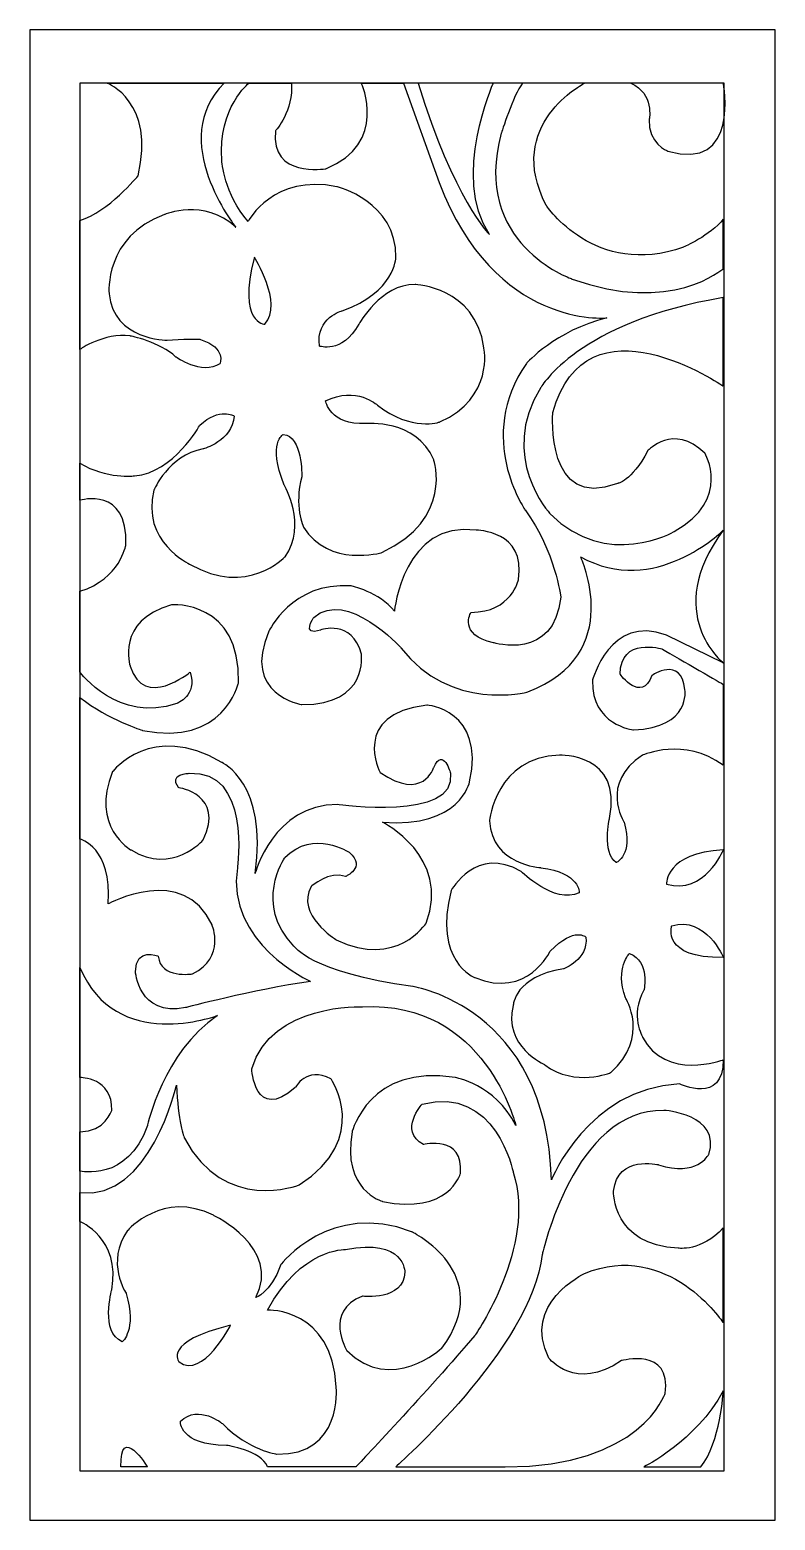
# Model space of a CAD drawing. Header units: centimetres. Extents: x 1.9 to 15.7, y -3.8 to 9.5.
# Drawn here: x 9.03 to 15.67, y -3.78 to 9.5 of the extents above; entities that cross this region are included whole.
import ezdxf

# ---------------------------------------------------------------- set-up
doc = ezdxf.new("R2010")
doc.units = ezdxf.units.CM
doc.header["$MEASUREMENT"] = 0
doc.layers.add('layer 1', color=7, linetype='Continuous')

msp = doc.modelspace()

# ---------------------------------------------------------------- linework, layer by layer
at = {"layer": 'layer 1', "color": 250}
msp.add_open_spline([(9.03251, 9.5), (9.03251, 9.5), (15.67215, 9.5), (15.67215, 9.5), (15.67215, 9.5), (15.67215, 9.5), (15.67215, -3.77927), (15.67215, -3.77927), (15.67215, -3.77927), (15.67215, -3.77927), (9.03251, -3.77927), (9.03251, -3.77927), (9.03251, -3.77927), (9.03251, -3.77927), (9.03251, 9.5), (9.03251, 9.5)], degree=3, knots=[0, 0, 0, 0, 0.2, 0.2, 0.2, 0.2, 0.4, 0.4, 0.4, 0.4, 0.6, 0.6, 0.6, 0.6, 1, 1, 1, 1], dxfattribs=at)
at = {"layer": 'layer 1', "color": 7}
for points, knots in [([(9.72269, 9.0245), (9.72269, 9.0245), (10.15378, 8.85932), (9.99702, 8.19861), (9.99702, 8.19861), (9.99702, 8.19861), (9.72954, 7.87576), (9.47921, 7.80068), (9.47921, 7.80068), (9.47921, 7.80068), (9.47921, 6.65195), (9.47921, 6.65195), (9.47921, 6.65195), (9.47921, 6.65195), (9.69134, 6.80211), (9.92648, 6.77207), (9.92648, 6.77207), (9.92648, 6.77207), (10.19297, 6.71952), (10.33406, 6.58437), (10.33406, 6.58437), (10.33406, 6.58437), (10.56136, 6.4192), (10.72596, 6.52431), (10.72596, 6.52431), (10.72596, 6.52431), (10.78866, 6.66696), (10.55352, 6.74204), (10.55352, 6.74204), (10.55352, 6.74204), (10.38109, 6.74955), (10.25568, 6.73453), (10.25568, 6.73453), (10.25568, 6.73453), (9.77756, 6.73453), (9.73837, 7.14748), (9.73837, 7.14748), (9.73837, 7.14748), (9.69134, 7.65803), (10.23216, 7.85324), (10.23216, 7.85324), (10.23216, 7.85324), (10.58488, 8.0034), (10.86705, 7.74062), (10.86705, 7.74062), (10.86705, 7.74062), (10.24784, 8.52146), (10.76515, 9.0245), (10.76515, 9.0245), (10.76515, 9.0245), (9.72269, 9.0245), (9.72269, 9.0245)], [0, 0, 0, 0, 0.07142857, 0.07142857, 0.07142857, 0.07142857, 0.14285714, 0.14285714, 0.14285714, 0.14285714, 0.21428571, 0.21428571, 0.21428571, 0.21428571, 0.28571429, 0.28571429, 0.28571429, 0.28571429, 0.35714286, 0.35714286, 0.35714286, 0.35714286, 0.42857143, 0.42857143, 0.42857143, 0.42857143, 0.5, 0.5, 0.5, 0.5, 0.57142857, 0.57142857, 0.57142857, 0.57142857, 0.64285714, 0.64285714, 0.64285714, 0.64285714, 0.71428571, 0.71428571, 0.71428571, 0.71428571, 0.78571429, 0.78571429, 0.78571429, 0.78571429, 0.85714286, 0.85714286, 0.85714286, 0.85714286, 1, 1, 1, 1]), ([(10.98462, 9.0245), (10.98462, 9.0245), (10.71029, 8.81427), (10.74164, 8.33376), (10.74164, 8.33376), (10.74164, 8.33376), (10.76515, 8.03343), (10.97678, 7.79317), (10.97678, 7.79317), (10.97678, 7.79317), (11.20408, 8.22114), (11.76842, 8.10101), (11.76842, 8.10101), (11.76842, 8.10101), (12.30141, 7.97337), (12.29357, 7.47033), (12.29357, 7.47033), (12.29357, 7.47033), (12.28573, 7.1625), (11.81545, 6.99732), (11.81545, 6.99732), (11.81545, 6.99732), (11.58031, 6.93725), (11.61166, 6.68198), (11.61166, 6.68198), (11.61166, 6.68198), (11.80761, 6.6069), (11.96437, 6.87719), (11.96437, 6.87719), (11.96437, 6.87719), (12.16032, 7.23758), (12.46601, 7.23007), (12.46601, 7.23007), (12.46601, 7.23007), (12.99899, 7.21505), (13.07737, 6.66696), (13.07737, 6.66696), (13.07737, 6.66696), (13.17143, 6.22398), (12.68547, 6.00625), (12.68547, 6.00625), (12.68547, 6.00625), (12.43465, 5.91615), (12.12897, 6.15641), (12.12897, 6.15641), (12.12897, 6.15641), (11.94086, 6.3291), (11.66653, 6.19395), (11.66653, 6.19395), (11.66653, 6.19395), (11.70572, 5.97622), (12.02708, 5.99123), (12.02708, 5.99123), (12.02708, 5.99123), (12.47384, 6.03628), (12.63061, 5.66839), (12.63061, 5.66839), (12.63061, 5.66839), (12.81088, 5.14282), (12.16816, 4.8425), (12.16816, 4.8425), (12.16816, 4.8425), (11.69788, 4.70735), (11.47058, 5.06774), (11.47058, 5.06774), (11.47058, 5.06774), (11.38436, 5.26295), (11.4549, 5.51823), (11.4549, 5.51823), (11.4549, 5.51823), (11.46274, 5.88612), (11.2903, 5.89363), (11.2903, 5.89363), (11.2903, 5.89363), (11.14922, 5.82606), (11.29814, 5.44314), (11.29814, 5.44314), (11.29814, 5.44314), (11.50977, 5.09026), (11.30598, 4.80496), (11.30598, 4.80496), (11.30598, 4.80496), (10.96894, 4.44457), (10.45947, 4.73738), (10.45947, 4.73738), (10.45947, 4.73738), (10.02054, 4.9401), (10.13811, 5.3981), (10.13811, 5.3981), (10.13811, 5.3981), (10.26352, 5.70593), (10.57704, 5.76599), (10.57704, 5.76599), (10.57704, 5.76599), (10.83569, 5.83356), (10.85137, 6.05881), (10.85137, 6.05881), (10.85137, 6.05881), (10.72596, 6.1414), (10.54569, 5.97622), (10.54569, 5.97622), (10.54569, 5.97622), (10.31838, 5.55577), (9.96567, 5.52573), (9.96567, 5.52573), (9.96567, 5.52573), (9.71386, 5.4957), (9.47921, 5.63836), (9.47921, 5.63836), (9.47921, 5.63836), (9.47921, 5.308), (9.47921, 5.308), (9.47921, 5.308), (9.47921, 5.308), (9.9108, 5.43564), (9.88729, 4.91007), (9.88729, 4.91007), (9.88729, 4.91007), (9.83927, 4.60975), (9.47921, 4.49713), (9.47921, 4.49713), (9.47921, 4.49713), (9.47921, 3.77635), (9.47921, 3.77635), (9.47921, 3.77635), (9.47921, 3.77635), (9.82459, 3.31836), (10.3419, 3.49855), (10.3419, 3.49855), (10.3419, 3.49855), (10.53001, 3.56612), (10.45947, 3.77635), (10.45947, 3.77635), (10.45947, 3.77635), (10.05189, 3.43849), (9.92648, 3.82891), (9.92648, 3.82891), (9.92648, 3.82891), (9.79323, 4.23434), (10.29487, 4.377), (10.29487, 4.377), (10.29487, 4.377), (10.91407, 4.42204), (10.89056, 3.67874), (10.89056, 3.67874), (10.89056, 3.67874), (10.75731, 3.10813), (10.03621, 3.25829), (10.03621, 3.25829), (10.03621, 3.25829), (9.73737, 3.34839), (9.47921, 3.5511), (9.47921, 3.5511), (9.47921, 3.5511), (9.47921, 2.28975), (9.47921, 2.28975), (9.47921, 2.28975), (9.47921, 2.28975), (9.76972, 2.21467), (9.73053, 1.71162), (9.73053, 1.71162), (9.73053, 1.71162), (10.4046, 2.07952), (10.65542, 1.52392), (10.65542, 1.52392), (10.65542, 1.52392), (10.78083, 1.23862), (10.48298, 1.08845), (10.48298, 1.08845), (10.48298, 1.08845), (10.19297, 1.0434), (10.1773, 1.24612), (10.1773, 1.24612), (10.1773, 1.24612), (9.97351, 1.32871), (9.97351, 1.11098), (9.97351, 1.11098), (9.97351, 1.11098), (9.99702, 0.70554), (10.42028, 0.78813), (10.42028, 0.78813), (10.42028, 0.78813), (11.01597, 0.9458), (11.53328, 1.02088), (11.53328, 1.02088), (11.53328, 1.02088), (10.77299, 1.36625), (10.88272, 2.03447), (10.88272, 2.03447), (10.88272, 2.03447), (11.00029, 2.91292), (10.45163, 2.87538), (10.45163, 2.87538), (10.45163, 2.87538), (10.26352, 2.87538), (10.35757, 2.74774), (10.35757, 2.74774), (10.35757, 2.74774), (10.77299, 2.68768), (10.57704, 2.28224), (10.57704, 2.28224), (10.57704, 2.28224), (10.30271, 1.9669), (9.93432, 2.19214), (9.93432, 2.19214), (9.93432, 2.19214), (9.56593, 2.40237), (9.76972, 2.8904), (9.76972, 2.8904), (9.76972, 2.8904), (10.11459, 3.34088), (10.74164, 2.97298), (10.74164, 2.97298), (10.74164, 2.97298), (11.15705, 2.78528), (11.03948, 1.98192), (11.03948, 1.98192), (11.03948, 1.98192), (11.19624, 2.59758), (11.77626, 2.59758), (11.77626, 2.59758), (11.77626, 2.59758), (12.8344, 2.43991), (12.77953, 2.87538), (12.77953, 2.87538), (12.77953, 2.87538), (12.71682, 3.11564), (12.63061, 2.92794), (12.63061, 2.92794), (12.63061, 2.92794), (12.53655, 2.6201), (12.15249, 2.88289), (12.15249, 2.88289), (12.15249, 2.88289), (11.88599, 3.40094), (12.5679, 3.48353), (12.5679, 3.48353), (12.5679, 3.48353), (13.0915, 3.44224), (12.95033, 2.8003), (12.95033, 2.8003), (12.95033, 2.8003), (12.86799, 2.3836), (12.17391, 2.43991), (12.17391, 2.43991), (12.17391, 2.43991), (12.78564, 2.13583), (12.56212, 1.53894), (12.56212, 1.53894), (12.56212, 1.53894), (12.30332, 1.1335), (11.76217, 1.39253), (11.76217, 1.39253), (11.76217, 1.39253), (11.39749, 1.61777), (11.53866, 1.86554), (11.53866, 1.86554), (11.53866, 1.86554), (11.70335, 2.01195), (11.84452, 1.95564), (11.84452, 1.95564), (11.84452, 1.95564), (12.03274, 2.03447), (11.87981, 2.16962), (11.87981, 2.16962), (11.87981, 2.16962), (11.56218, 2.3836), (11.30338, 2.12457), (11.30338, 2.12457), (11.30338, 2.12457), (11.02104, 1.70787), (11.38573, 1.33622), (11.38573, 1.33622), (11.38573, 1.33622), (11.52689, 1.09972), (12.44448, 0.97583), (12.44448, 0.97583), (12.44448, 0.97583), (13.63264, 0.79564), (13.6797, -0.74727), (13.6797, -0.74727), (13.6797, -0.74727), (13.99733, 0.0636), (14.82081, 0.10865), (14.82081, 0.10865), (14.82081, 0.10865), (15.20993, -0.08281), (15.20993, 0.32263), (15.20993, 0.32263), (15.20993, 0.32263), (14.6914, 0.13117), (14.49142, 0.52535), (14.49142, 0.52535), (14.49142, 0.52535), (14.37378, 0.7168), (14.50318, 0.94205), (14.50318, 0.94205), (14.50318, 0.94205), (14.562, 1.20108), (14.37378, 1.26865), (14.37378, 1.26865), (14.37378, 1.26865), (14.24437, 1.14476), (14.33848, 0.87447), (14.33848, 0.87447), (14.33848, 0.87447), (14.562, 0.52535), (14.20908, 0.21001), (14.20908, 0.21001), (14.20908, 0.21001), (13.89145, 0.07486), (13.62088, 0.27758), (13.62088, 0.27758), (13.62088, 0.27758), (13.24443, 0.44651), (13.33855, 0.8069), (13.33855, 0.8069), (13.33855, 0.8069), (13.35031, 1.06593), (13.78558, 1.1335), (13.78558, 1.1335), (13.78558, 1.1335), (14.00909, 1.21234), (13.98557, 1.41506), (13.98557, 1.41506), (13.98557, 1.41506), (13.89145, 1.51641), (13.66794, 1.29117), (13.66794, 1.29117), (13.66794, 1.29117), (13.46795, 0.86321), (12.99739, 1.05467), (12.99739, 1.05467), (12.99739, 1.05467), (12.62094, 1.20108), (12.78564, 1.83175), (12.78564, 1.83175), (12.78564, 1.83175), (13.00915, 2.23719), (13.40913, 2.00069), (13.40913, 2.00069), (13.40913, 2.00069), (13.70323, 1.70787), (13.92675, 1.80923), (13.92675, 1.80923), (13.92675, 1.80923), (13.93851, 1.98942), (13.58559, 2.03447), (13.58559, 2.03447), (13.58559, 2.03447), (13.15032, 2.057), (13.1268, 2.45117), (13.1268, 2.45117), (13.1268, 2.45117), (13.18561, 3.02554), (13.75029, 3.0368), (13.75029, 3.0368), (13.75029, 3.0368), (14.31496, 3.05933), (14.19732, 2.4737), (14.19732, 2.4737), (14.19732, 2.4737), (14.12673, 2.16962), (14.25614, 2.07952), (14.25614, 2.07952), (14.25614, 2.07952), (14.40907, 2.14709), (14.32672, 2.43991), (14.32672, 2.43991), (14.32672, 2.43991), (14.1032, 2.78904), (14.49142, 3.0368), (14.49142, 3.0368), (14.49142, 3.0368), (14.85792, 3.20573), (15.20993, 2.94671), (15.20993, 2.94671), (15.20993, 2.94671), (15.20993, 3.66748), (15.20993, 3.66748), (15.20993, 3.66748), (15.20993, 3.66748), (14.82081, 3.89272), (14.66788, 3.98282), (14.66788, 3.98282), (14.66788, 3.98282), (14.29143, 4.09544), (14.29143, 3.75758), (14.29143, 3.75758), (14.29143, 3.75758), (14.47965, 3.49855), (14.57376, 3.74632), (14.57376, 3.74632), (14.57376, 3.74632), (14.83257, 3.92651), (14.86786, 3.62243), (14.86786, 3.62243), (14.86786, 3.62243), (14.92668, 3.28457), (14.40907, 3.26204), (14.40907, 3.26204), (14.40907, 3.26204), (14.03262, 3.30709), (14.04438, 3.70127), (14.04438, 3.70127), (14.04438, 3.70127), (14.1964, 4.29816), (14.70317, 4.10671), (14.70317, 4.10671), (14.70317, 4.10671), (15.20993, 3.85894), (15.20993, 3.85894), (15.20993, 3.85894), (15.20993, 3.85894), (14.65794, 4.29816), (15.20993, 5.04146), (15.20993, 5.04146), (15.20993, 5.04146), (14.59729, 4.43331), (13.93851, 4.80496), (13.93851, 4.80496), (13.93851, 4.80496), (14.35025, 3.93777), (13.46795, 3.59991), (13.46795, 3.59991), (13.46795, 3.59991), (12.77387, 3.41971), (12.33861, 3.99408), (12.33861, 3.99408), (12.33861, 3.99408), (11.85629, 4.5234), (11.56218, 4.26437), (11.56218, 4.26437), (11.56218, 4.26437), (11.44454, 4.09544), (11.621, 4.15175), (11.621, 4.15175), (11.621, 4.15175), (11.90334, 4.25311), (11.98569, 3.93777), (11.98569, 3.93777), (11.98569, 3.93777), (12.05627, 3.48729), (11.45631, 3.48729), (11.45631, 3.48729), (11.45631, 3.48729), (10.91517, 3.57739), (11.16221, 4.14049), (11.16221, 4.14049), (11.16221, 4.14049), (11.3622, 4.57971), (11.89158, 4.54593), (11.89158, 4.54593), (11.89158, 4.54593), (12.15038, 4.48962), (12.27979, 4.32068), (12.27979, 4.32068), (12.27979, 4.32068), (12.36214, 5.13156), (13.00915, 5.04146), (13.00915, 5.04146), (13.00915, 5.04146), (13.45619, 5.04146), (13.3856, 4.60224), (13.3856, 4.60224), (13.3856, 4.60224), (13.32678, 4.30942), (12.9621, 4.30942), (12.9621, 4.30942), (12.9621, 4.30942), (12.84446, 4.10671), (13.16209, 4.03913), (13.16209, 4.03913), (13.16209, 4.03913), (13.70323, 3.8702), (13.76205, 4.44457), (13.76205, 4.44457), (13.76205, 4.44457), (13.71499, 4.85001), (13.44442, 5.22166), (13.44442, 5.22166), (13.44442, 5.22166), (12.99739, 5.8636), (13.45619, 6.52806), (13.45619, 6.52806), (13.45619, 6.52806), (13.71499, 6.82088), (14.17379, 6.9335), (14.17379, 6.9335), (14.17379, 6.9335), (13.17385, 6.83214), (12.67976, 8.13855), (12.67976, 8.13855), (12.67976, 8.13855), (12.36214, 9.0245), (12.36214, 9.0245), (12.36214, 9.0245), (12.36214, 9.0245), (11.98569, 9.0245), (11.98569, 9.0245), (11.98569, 9.0245), (11.98569, 9.0245), (12.23273, 8.48767), (11.66806, 8.26243), (11.66806, 8.26243), (11.66806, 8.26243), (11.17397, 8.17609), (11.22103, 8.6003), (11.22103, 8.6003), (11.22103, 8.6003), (11.38573, 8.78424), (11.3622, 9.0245), (11.3622, 9.0245), (11.3622, 9.0245), (10.98462, 9.0245), (10.98462, 9.0245)], [0, 0, 0, 0, 0.00769231, 0.00769231, 0.00769231, 0.00769231, 0.01538462, 0.01538462, 0.01538462, 0.01538462, 0.02307692, 0.02307692, 0.02307692, 0.02307692, 0.03076923, 0.03076923, 0.03076923, 0.03076923, 0.03846154, 0.03846154, 0.03846154, 0.03846154, 0.04615385, 0.04615385, 0.04615385, 0.04615385, 0.05384615, 0.05384615, 0.05384615, 0.05384615, 0.06153846, 0.06153846, 0.06153846, 0.06153846, 0.06923077, 0.06923077, 0.06923077, 0.06923077, 0.07692308, 0.07692308, 0.07692308, 0.07692308, 0.08461538, 0.08461538, 0.08461538, 0.08461538, 0.09230769, 0.09230769, 0.09230769, 0.09230769, 0.1, 0.1, 0.1, 0.1, 0.10769231, 0.10769231, 0.10769231, 0.10769231, 0.11538462, 0.11538462, 0.11538462, 0.11538462, 0.12307692, 0.12307692, 0.12307692, 0.12307692, 0.13076923, 0.13076923, 0.13076923, 0.13076923, 0.13846154, 0.13846154, 0.13846154, 0.13846154, 0.14615385, 0.14615385, 0.14615385, 0.14615385, 0.15384615, 0.15384615, 0.15384615, 0.15384615, 0.16153846, 0.16153846, 0.16153846, 0.16153846, 0.16923077, 0.16923077, 0.16923077, 0.16923077, 0.17692308, 0.17692308, 0.17692308, 0.17692308, 0.18461538, 0.18461538, 0.18461538, 0.18461538, 0.19230769, 0.19230769, 0.19230769, 0.19230769, 0.2, 0.2, 0.2, 0.2, 0.20769231, 0.20769231, 0.20769231, 0.20769231, 0.21538462, 0.21538462, 0.21538462, 0.21538462, 0.22307692, 0.22307692, 0.22307692, 0.22307692, 0.23076923, 0.23076923, 0.23076923, 0.23076923, 0.23846154, 0.23846154, 0.23846154, 0.23846154, 0.24615385, 0.24615385, 0.24615385, 0.24615385, 0.25384615, 0.25384615, 0.25384615, 0.25384615, 0.26153846, 0.26153846, 0.26153846, 0.26153846, 0.26923077, 0.26923077, 0.26923077, 0.26923077, 0.27692308, 0.27692308, 0.27692308, 0.27692308, 0.28461538, 0.28461538, 0.28461538, 0.28461538, 0.29230769, 0.29230769, 0.29230769, 0.29230769, 0.3, 0.3, 0.3, 0.3, 0.30769231, 0.30769231, 0.30769231, 0.30769231, 0.31538462, 0.31538462, 0.31538462, 0.31538462, 0.32307692, 0.32307692, 0.32307692, 0.32307692, 0.33076923, 0.33076923, 0.33076923, 0.33076923, 0.33846154, 0.33846154, 0.33846154, 0.33846154, 0.34615385, 0.34615385, 0.34615385, 0.34615385, 0.35384615, 0.35384615, 0.35384615, 0.35384615, 0.36153846, 0.36153846, 0.36153846, 0.36153846, 0.36923077, 0.36923077, 0.36923077, 0.36923077, 0.37692308, 0.37692308, 0.37692308, 0.37692308, 0.38461538, 0.38461538, 0.38461538, 0.38461538, 0.39230769, 0.39230769, 0.39230769, 0.39230769, 0.4, 0.4, 0.4, 0.4, 0.40769231, 0.40769231, 0.40769231, 0.40769231, 0.41538462, 0.41538462, 0.41538462, 0.41538462, 0.42307692, 0.42307692, 0.42307692, 0.42307692, 0.43076923, 0.43076923, 0.43076923, 0.43076923, 0.43846154, 0.43846154, 0.43846154, 0.43846154, 0.44615385, 0.44615385, 0.44615385, 0.44615385, 0.45384615, 0.45384615, 0.45384615, 0.45384615, 0.46153846, 0.46153846, 0.46153846, 0.46153846, 0.46923077, 0.46923077, 0.46923077, 0.46923077, 0.47692308, 0.47692308, 0.47692308, 0.47692308, 0.48461538, 0.48461538, 0.48461538, 0.48461538, 0.49230769, 0.49230769, 0.49230769, 0.49230769, 0.5, 0.5, 0.5, 0.5, 0.50769231, 0.50769231, 0.50769231, 0.50769231, 0.51538462, 0.51538462, 0.51538462, 0.51538462, 0.52307692, 0.52307692, 0.52307692, 0.52307692, 0.53076923, 0.53076923, 0.53076923, 0.53076923, 0.53846154, 0.53846154, 0.53846154, 0.53846154, 0.54615385, 0.54615385, 0.54615385, 0.54615385, 0.55384615, 0.55384615, 0.55384615, 0.55384615, 0.56153846, 0.56153846, 0.56153846, 0.56153846, 0.56923077, 0.56923077, 0.56923077, 0.56923077, 0.57692308, 0.57692308, 0.57692308, 0.57692308, 0.58461538, 0.58461538, 0.58461538, 0.58461538, 0.59230769, 0.59230769, 0.59230769, 0.59230769, 0.6, 0.6, 0.6, 0.6, 0.60769231, 0.60769231, 0.60769231, 0.60769231, 0.61538462, 0.61538462, 0.61538462, 0.61538462, 0.62307692, 0.62307692, 0.62307692, 0.62307692, 0.63076923, 0.63076923, 0.63076923, 0.63076923, 0.63846154, 0.63846154, 0.63846154, 0.63846154, 0.64615385, 0.64615385, 0.64615385, 0.64615385, 0.65384615, 0.65384615, 0.65384615, 0.65384615, 0.66153846, 0.66153846, 0.66153846, 0.66153846, 0.66923077, 0.66923077, 0.66923077, 0.66923077, 0.67692308, 0.67692308, 0.67692308, 0.67692308, 0.68461538, 0.68461538, 0.68461538, 0.68461538, 0.69230769, 0.69230769, 0.69230769, 0.69230769, 0.7, 0.7, 0.7, 0.7, 0.70769231, 0.70769231, 0.70769231, 0.70769231, 0.71538462, 0.71538462, 0.71538462, 0.71538462, 0.72307692, 0.72307692, 0.72307692, 0.72307692, 0.73076923, 0.73076923, 0.73076923, 0.73076923, 0.73846154, 0.73846154, 0.73846154, 0.73846154, 0.74615385, 0.74615385, 0.74615385, 0.74615385, 0.75384615, 0.75384615, 0.75384615, 0.75384615, 0.76153846, 0.76153846, 0.76153846, 0.76153846, 0.76923077, 0.76923077, 0.76923077, 0.76923077, 0.77692308, 0.77692308, 0.77692308, 0.77692308, 0.78461538, 0.78461538, 0.78461538, 0.78461538, 0.79230769, 0.79230769, 0.79230769, 0.79230769, 0.8, 0.8, 0.8, 0.8, 0.80769231, 0.80769231, 0.80769231, 0.80769231, 0.81538462, 0.81538462, 0.81538462, 0.81538462, 0.82307692, 0.82307692, 0.82307692, 0.82307692, 0.83076923, 0.83076923, 0.83076923, 0.83076923, 0.83846154, 0.83846154, 0.83846154, 0.83846154, 0.84615385, 0.84615385, 0.84615385, 0.84615385, 0.85384615, 0.85384615, 0.85384615, 0.85384615, 0.86153846, 0.86153846, 0.86153846, 0.86153846, 0.86923077, 0.86923077, 0.86923077, 0.86923077, 0.87692308, 0.87692308, 0.87692308, 0.87692308, 0.88461538, 0.88461538, 0.88461538, 0.88461538, 0.89230769, 0.89230769, 0.89230769, 0.89230769, 0.9, 0.9, 0.9, 0.9, 0.90769231, 0.90769231, 0.90769231, 0.90769231, 0.91538462, 0.91538462, 0.91538462, 0.91538462, 0.92307692, 0.92307692, 0.92307692, 0.92307692, 0.93076923, 0.93076923, 0.93076923, 0.93076923, 0.93846154, 0.93846154, 0.93846154, 0.93846154, 0.94615385, 0.94615385, 0.94615385, 0.94615385, 0.95384615, 0.95384615, 0.95384615, 0.95384615, 0.96153846, 0.96153846, 0.96153846, 0.96153846, 0.96923077, 0.96923077, 0.96923077, 0.96923077, 0.97692308, 0.97692308, 0.97692308, 0.97692308, 0.98461538, 0.98461538, 0.98461538, 0.98461538, 1, 1, 1, 1]), ([(9.47921, 9.02438), (9.47921, 9.02438), (15.21774, 9.02438), (15.21774, 9.02438), (15.21774, 9.02438), (15.21774, 9.02438), (15.21774, -3.33912), (15.21774, -3.33912), (15.21774, -3.33912), (15.21774, -3.33912), (9.47921, -3.33912), (9.47921, -3.33912), (9.47921, -3.33912), (9.47921, -3.33912), (9.47921, 9.02438), (9.47921, 9.02438)], [0, 0, 0, 0, 0.2, 0.2, 0.2, 0.2, 0.4, 0.4, 0.4, 0.4, 0.6, 0.6, 0.6, 0.6, 1, 1, 1, 1]), ([(12.49154, 9.0245), (12.49154, 9.0245), (13.16209, 9.0245), (13.16209, 9.0245), (13.16209, 9.0245), (13.16209, 9.0245), (12.78564, 8.19486), (13.1268, 7.6768), (13.1268, 7.6768), (13.1268, 7.6768), (12.80917, 7.98839), (12.49154, 9.0245)], [0, 0, 0, 0, 0.25, 0.25, 0.25, 0.25, 0.5, 0.5, 0.5, 0.5, 1, 1, 1, 1]), ([(13.9738, 9.0245), (13.9738, 9.0245), (13.2562, 8.65661), (13.63264, 7.93583), (13.63264, 7.93583), (13.63264, 7.93583), (14.06791, 7.28263), (14.8561, 7.56418), (14.8561, 7.56418), (14.8561, 7.56418), (15.0932, 7.66554), (15.20993, 7.81195), (15.20993, 7.81195), (15.20993, 7.81195), (15.20993, 7.37272), (15.20993, 7.37272), (15.20993, 7.37272), (15.20993, 7.37272), (14.75022, 6.95602), (13.85616, 7.28263), (13.85616, 7.28263), (13.85616, 7.28263), (12.9621, 7.59797), (13.23267, 8.57777), (13.23267, 8.57777), (13.23267, 8.57777), (13.33855, 8.91939), (13.42089, 9.0245), (13.42089, 9.0245), (13.42089, 9.0245), (13.9738, 9.0245), (13.9738, 9.0245)], [0, 0, 0, 0, 0.11111111, 0.11111111, 0.11111111, 0.11111111, 0.22222222, 0.22222222, 0.22222222, 0.22222222, 0.33333333, 0.33333333, 0.33333333, 0.33333333, 0.44444444, 0.44444444, 0.44444444, 0.44444444, 0.55555556, 0.55555556, 0.55555556, 0.55555556, 0.66666667, 0.66666667, 0.66666667, 0.66666667, 0.77777778, 0.77777778, 0.77777778, 0.77777778, 1, 1, 1, 1]), ([(15.20993, 9.0245), (15.20993, 9.0245), (15.36195, 8.22865), (14.71493, 8.4201), (14.71493, 8.4201), (14.71493, 8.4201), (14.53847, 8.48767), (14.55024, 8.70165), (14.55024, 8.70165), (14.55024, 8.70165), (14.59729, 8.93065), (14.38554, 9.0245), (14.38554, 9.0245), (14.38554, 9.0245), (15.20993, 9.0245), (15.20993, 9.0245)], [0, 0, 0, 0, 0.2, 0.2, 0.2, 0.2, 0.4, 0.4, 0.4, 0.4, 0.6, 0.6, 0.6, 0.6, 1, 1, 1, 1]), ([(11.03281, 7.47408), (11.03281, 7.47408), (11.29161, 7.06864), (11.12692, 6.87719), (11.12692, 6.87719), (11.12692, 6.87719), (10.87987, 6.87719), (11.03281, 7.47408)], [0, 0, 0, 0, 0.33333333, 0.33333333, 0.33333333, 0.33333333, 1, 1, 1, 1]), ([(15.20993, 7.11369), (15.20993, 7.11369), (15.20993, 6.32534), (15.20993, 6.32534), (15.20993, 6.32534), (15.20993, 6.32534), (13.98557, 7.17), (13.69146, 6.08884), (13.69146, 6.08884), (13.69146, 6.08884), (13.62088, 5.21039), (14.2679, 5.45816), (14.2679, 5.45816), (14.2679, 5.45816), (14.38554, 5.46942), (14.53847, 5.75098), (14.53847, 5.75098), (14.53847, 5.75098), (14.76199, 5.99874), (15.04432, 5.72845), (15.04432, 5.72845), (15.04432, 5.72845), (15.29137, 5.32301), (14.77375, 5.0302), (14.77375, 5.0302), (14.77375, 5.0302), (14.17379, 4.68107), (13.66794, 5.18787), (13.66794, 5.18787), (13.66794, 5.18787), (13.19738, 5.69466), (13.58559, 6.31408), (13.58559, 6.31408), (13.58559, 6.31408), (13.91589, 6.89971), (15.20993, 7.11369)], [0, 0, 0, 0, 0.1, 0.1, 0.1, 0.1, 0.2, 0.2, 0.2, 0.2, 0.3, 0.3, 0.3, 0.3, 0.4, 0.4, 0.4, 0.4, 0.5, 0.5, 0.5, 0.5, 0.6, 0.6, 0.6, 0.6, 0.7, 0.7, 0.7, 0.7, 0.8, 0.8, 0.8, 0.8, 1, 1, 1, 1]), ([(15.20993, 2.19214), (15.20993, 2.19214), (15.04432, 1.78671), (14.70317, 1.88807), (14.70317, 1.88807), (14.70317, 1.88807), (14.69232, 2.16962), (15.20993, 2.19214)], [0, 0, 0, 0, 0.33333333, 0.33333333, 0.33333333, 0.33333333, 1, 1, 1, 1]), ([(15.20993, 1.23486), (15.20993, 1.23486), (15.05609, 1.60651), (14.75022, 1.51641), (14.75022, 1.51641), (14.75022, 1.51641), (14.65702, 1.2236), (15.20993, 1.23486)], [0, 0, 0, 0, 0.33333333, 0.33333333, 0.33333333, 0.33333333, 1, 1, 1, 1]), ([(9.47921, 1.14476), (9.47921, 1.14476), (9.47921, 0.16496), (9.47921, 0.16496), (9.47921, 0.16496), (9.47921, 0.16496), (9.77406, 0.16496), (9.76229, -0.12786), (9.76229, -0.12786), (9.76229, -0.12786), (9.70198, -0.31931), (9.47921, -0.31931), (9.47921, -0.31931), (9.47921, -0.31931), (9.47921, -0.66844), (9.47921, -0.66844), (9.47921, -0.66844), (9.47921, -0.66844), (9.90346, -0.7698), (10.07992, -0.263), (10.07992, -0.263), (10.07992, -0.263), (10.22109, 0.3902), (10.70341, 0.7168), (10.70341, 0.7168), (10.70341, 0.7168), (9.79684, 0.37894), (9.47921, 1.14476)], [0, 0, 0, 0, 0.125, 0.125, 0.125, 0.125, 0.25, 0.25, 0.25, 0.25, 0.375, 0.375, 0.375, 0.375, 0.5, 0.5, 0.5, 0.5, 0.625, 0.625, 0.625, 0.625, 0.75, 0.75, 0.75, 0.75, 1, 1, 1, 1]), ([(9.47921, -0.8599), (9.47921, -0.8599), (9.47921, -1.11892), (9.47921, -1.11892), (9.47921, -1.11892), (9.47921, -1.11892), (9.84464, -1.26533), (9.76229, -1.72708), (9.76229, -1.72708), (9.76229, -1.72708), (9.65642, -2.10999), (9.85641, -2.18883), (9.85641, -2.18883), (9.85641, -2.18883), (9.98581, -2.08747), (9.8917, -1.76086), (9.8917, -1.76086), (9.8917, -1.76086), (9.70347, -1.47931), (9.90346, -1.19776), (9.90346, -1.19776), (9.90346, -1.19776), (10.22109, -0.83737), (10.66812, -1.06261), (10.66812, -1.06261), (10.66812, -1.06261), (11.27985, -1.35543), (11.04457, -1.79465), (11.04457, -1.79465), (11.04457, -1.79465), (11.17397, -1.76086), (11.26809, -1.50184), (11.26809, -1.50184), (11.26809, -1.50184), (11.71512, -0.92747), (12.43272, -1.20902), (12.43272, -1.20902), (12.43272, -1.20902), (13.19738, -1.58067), (12.70329, -2.24514), (12.70329, -2.24514), (12.70329, -2.24514), (12.25626, -2.66184), (11.85629, -2.26766), (11.85629, -2.26766), (11.85629, -2.26766), (11.64453, -1.91854), (11.99745, -1.78339), (11.99745, -1.78339), (11.99745, -1.78339), (12.36214, -1.82844), (12.3739, -1.56941), (12.3739, -1.56941), (12.3739, -1.56941), (12.3739, -1.26533), (11.84452, -1.36669), (11.84452, -1.36669), (11.84452, -1.36669), (11.44454, -1.35543), (11.15045, -1.90727), (11.15045, -1.90727), (11.15045, -1.90727), (11.72688, -1.88475), (11.76217, -2.59426), (11.76217, -2.59426), (11.76217, -2.59426), (11.82099, -3.20242), (11.23279, -3.19116), (11.23279, -3.19116), (11.23279, -3.19116), (10.98575, -3.15737), (10.75047, -2.92086), (10.75047, -2.92086), (10.75047, -2.92086), (10.53872, -2.74067), (10.37402, -2.89834), (10.37402, -2.89834), (10.37402, -2.89834), (10.36226, -3.11232), (10.78576, -3.11232), (10.78576, -3.11232), (10.78576, -3.11232), (11.09163, -3.15737), (11.15045, -3.30378), (11.15045, -3.30378), (11.15045, -3.30378), (11.93863, -3.30378), (11.93863, -3.30378), (11.93863, -3.30378), (11.93863, -3.30378), (12.59742, -2.60553), (12.99739, -2.13252), (12.99739, -2.13252), (12.99739, -2.13252), (13.5503, -1.34417), (13.33855, -0.6797), (13.33855, -0.6797), (13.33855, -0.6797), (13.18561, 0.09739), (12.52683, -0.07155), (12.52683, -0.07155), (12.52683, -0.07155), (12.31508, -0.30805), (12.5386, -0.43193), (12.5386, -0.43193), (12.5386, -0.43193), (12.90328, -0.34184), (12.86799, -0.69096), (12.86799, -0.69096), (12.86799, -0.69096), (12.76211, -1.06261), (12.17391, -0.93873), (12.17391, -0.93873), (12.17391, -0.93873), (11.80923, -0.83737), (11.90334, -0.31931), (11.90334, -0.31931), (11.90334, -0.31931), (12.05627, 0.28884), (12.82093, 0.16496), (12.82093, 0.16496), (12.82093, 0.16496), (13.17385, 0.10865), (13.36207, -0.263), (13.36207, -0.263), (13.36207, -0.263), (13.0915, 0.85195), (11.99745, 0.79564), (11.99745, 0.79564), (11.99745, 0.79564), (11.18574, 0.82943), (11.00928, 0.24379), (11.00928, 0.24379), (11.00928, 0.24379), (11.03281, -0.24048), (11.39749, 0.07486), (11.39749, 0.07486), (11.39749, 0.07486), (11.4916, 0.26632), (11.71512, 0.1537), (11.71512, 0.1537), (11.71512, 0.1537), (12.0798, -0.37562), (11.43278, -0.79232), (11.43278, -0.79232), (11.43278, -0.79232), (10.76223, -1.05135), (10.40931, -0.37562), (10.40931, -0.37562), (10.40931, -0.37562), (10.35049, -0.21795), (10.33873, 0.09739), (10.33873, 0.09739), (10.33873, 0.09739), (10.10271, -0.93873), (9.47921, -0.8599)], [0, 0, 0, 0, 0.025, 0.025, 0.025, 0.025, 0.05, 0.05, 0.05, 0.05, 0.075, 0.075, 0.075, 0.075, 0.1, 0.1, 0.1, 0.1, 0.125, 0.125, 0.125, 0.125, 0.15, 0.15, 0.15, 0.15, 0.175, 0.175, 0.175, 0.175, 0.2, 0.2, 0.2, 0.2, 0.225, 0.225, 0.225, 0.225, 0.25, 0.25, 0.25, 0.25, 0.275, 0.275, 0.275, 0.275, 0.3, 0.3, 0.3, 0.3, 0.325, 0.325, 0.325, 0.325, 0.35, 0.35, 0.35, 0.35, 0.375, 0.375, 0.375, 0.375, 0.4, 0.4, 0.4, 0.4, 0.425, 0.425, 0.425, 0.425, 0.45, 0.45, 0.45, 0.45, 0.475, 0.475, 0.475, 0.475, 0.5, 0.5, 0.5, 0.5, 0.525, 0.525, 0.525, 0.525, 0.55, 0.55, 0.55, 0.55, 0.575, 0.575, 0.575, 0.575, 0.6, 0.6, 0.6, 0.6, 0.625, 0.625, 0.625, 0.625, 0.65, 0.65, 0.65, 0.65, 0.675, 0.675, 0.675, 0.675, 0.7, 0.7, 0.7, 0.7, 0.725, 0.725, 0.725, 0.725, 0.75, 0.75, 0.75, 0.75, 0.775, 0.775, 0.775, 0.775, 0.8, 0.8, 0.8, 0.8, 0.825, 0.825, 0.825, 0.825, 0.85, 0.85, 0.85, 0.85, 0.875, 0.875, 0.875, 0.875, 0.9, 0.9, 0.9, 0.9, 0.925, 0.925, 0.925, 0.925, 0.95, 0.95, 0.95, 0.95, 1, 1, 1, 1]), ([(12.29155, -3.30378), (12.29155, -3.30378), (13.50324, -2.24514), (13.59735, -1.41174), (13.59735, -1.41174), (13.59735, -1.41174), (13.87969, -0.1166), (14.67964, -0.12786), (14.67964, -0.12786), (14.67964, -0.12786), (15.19726, -0.16164), (15.07962, -0.52203), (15.07962, -0.52203), (15.07962, -0.52203), (14.97374, -0.72475), (14.63258, -0.61213), (14.63258, -0.61213), (14.63258, -0.61213), (14.2679, -0.52203), (14.23261, -0.84863), (14.23261, -0.84863), (14.23261, -0.84863), (14.22084, -1.3329), (14.80904, -1.35543), (14.80904, -1.35543), (14.80904, -1.35543), (15.01085, -1.38922), (15.20993, -1.17523), (15.20993, -1.17523), (15.20993, -1.17523), (15.20993, -2.01989), (15.20993, -2.01989), (15.20993, -2.01989), (15.20993, -2.01989), (14.71493, -1.27659), (13.9738, -1.58067), (13.9738, -1.58067), (13.9738, -1.58067), (13.40913, -1.85096), (13.65617, -2.33523), (13.65617, -2.33523), (13.65617, -2.33523), (13.89145, -2.63931), (14.30319, -2.35776), (14.30319, -2.35776), (14.30319, -2.35776), (14.75022, -2.23387), (14.6914, -2.65057), (14.6914, -2.65057), (14.6914, -2.65057), (14.47965, -3.30378), (13.26796, -3.30378), (13.26796, -3.30378), (13.26796, -3.30378), (12.29155, -3.30378), (12.29155, -3.30378)], [0, 0, 0, 0, 0.06666667, 0.06666667, 0.06666667, 0.06666667, 0.13333333, 0.13333333, 0.13333333, 0.13333333, 0.2, 0.2, 0.2, 0.2, 0.26666667, 0.26666667, 0.26666667, 0.26666667, 0.33333333, 0.33333333, 0.33333333, 0.33333333, 0.4, 0.4, 0.4, 0.4, 0.46666667, 0.46666667, 0.46666667, 0.46666667, 0.53333333, 0.53333333, 0.53333333, 0.53333333, 0.6, 0.6, 0.6, 0.6, 0.66666667, 0.66666667, 0.66666667, 0.66666667, 0.73333333, 0.73333333, 0.73333333, 0.73333333, 0.8, 0.8, 0.8, 0.8, 0.86666667, 0.86666667, 0.86666667, 0.86666667, 1, 1, 1, 1]), ([(10.82105, -2.04242), (10.82105, -2.04242), (10.57401, -2.52669), (10.36226, -2.36902), (10.36226, -2.36902), (10.36226, -2.36902), (10.20933, -2.18883), (10.82105, -2.04242)], [0, 0, 0, 0, 0.33333333, 0.33333333, 0.33333333, 0.33333333, 1, 1, 1, 1]), ([(14.50318, -3.30378), (14.50318, -3.30378), (14.9638, -3.07853), (15.20993, -2.62805), (15.20993, -2.62805), (15.20993, -2.62805), (15.18549, -3.0898), (15.00903, -3.30378), (15.00903, -3.30378), (15.00903, -3.30378), (14.50318, -3.30378), (14.50318, -3.30378)], [0, 0, 0, 0, 0.25, 0.25, 0.25, 0.25, 0.5, 0.5, 0.5, 0.5, 1, 1, 1, 1]), ([(10.07992, -3.30378), (10.07992, -3.30378), (9.83288, -2.9096), (9.84464, -3.30378), (9.84464, -3.30378), (9.84464, -3.30378), (10.07992, -3.30378), (10.07992, -3.30378)], [0, 0, 0, 0, 0.33333333, 0.33333333, 0.33333333, 0.33333333, 1, 1, 1, 1])]:
    msp.add_open_spline(points, degree=3, knots=knots, dxfattribs=at)

doc.saveas('drawing.dxf')
